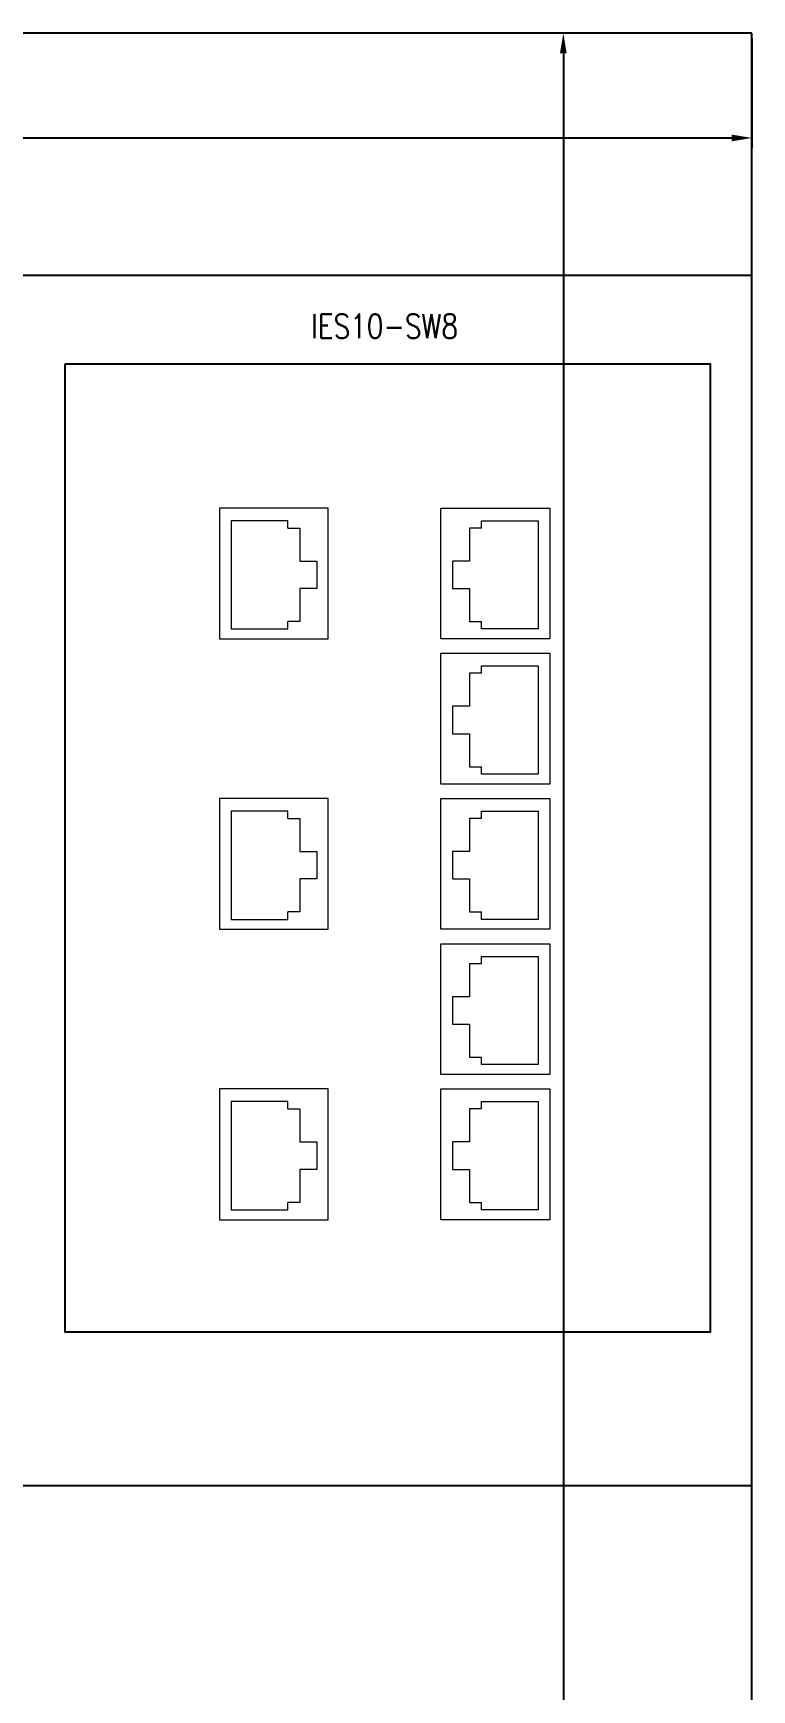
# Model space of a CAD drawing. Header units: millimetres. Extents: x -300 to 5587, y 233 to 3316.
# Drawn here: x 5398.4 to 5487.6, y 2818.4 to 3023.7 of the extents above; entities that cross this region are included whole.
import ezdxf
from ezdxf.enums import TextEntityAlignment as Align

# ---------------------------------------------------------------- set-up
doc = ezdxf.new("R2010")
doc.units = ezdxf.units.MM
doc.styles.get("Standard").update_dxf_attribs({"font": ''})
doc.styles.add('WD', font='romans.shx', dxfattribs={"width": 0.8, "bigfont": 'gbcbig.shx'})
doc.styles.get('Standard').set_extended_font_data('SimSun')
doc.dimstyles.new('ISO-25', dxfattribs={"dimtxt": 2.5, "dimasz": 2.5, "dimexe": 1.25, "dimexo": 0.625, "dimtad": 1, "dimtxsty": 'Standard', "dimcen": 2.5, "dimadec": 0, "dimazin": 0, "dimtfac": 1, "dimtmove": 0, "dimatfit": 3, "dimfxl": 1, "dimarcsym": 0})

# ---------------------------------------------------------------- blocks, each defined once
blk = doc.blocks.new('*D62')
at = {"color": 0, "lineweight": -2, "transparency": 16777216}
for p, q in [((4187.59, 3023.09), (4187.59, 3009.47)), ((5487.59, 3023.09), (5487.59, 3009.47)), ((4190.09, 3010.72), (5485.09, 3010.72))]:
    blk.add_line(p, q, dxfattribs=at)
at = {"color": 0, "transparency": 16777216}
for points in [[(4190.09, 3011.13), (4190.09, 3010.3), (4187.59, 3010.72)], [(5485.09, 3010.3), (5485.09, 3011.13), (5487.59, 3010.72)]]:
    blk.add_solid(points, dxfattribs=at)
at = {"layer": 'Defpoints', "color": 0, "transparency": 16777216}
for p in [(4187.59, 3023.71), (5487.59, 3023.71), (5487.59, 3010.72)]:
    blk.add_point(p, dxfattribs=at)
at = {"color": 0, "transparency": 16777216, "insert": (4837.59, 3016.34), "char_height": 3, "attachment_point": 5}
blk.add_mtext('{\\H3.333333x;1300}', dxfattribs=at)
blk = doc.blocks.new('*D63')
at = {"color": 0, "lineweight": -2, "transparency": 16777216}
for p, q in [((5486.96, 3023.71), (5462.95, 3023.71)), ((5464.2, 3021.21), (5464.2, 2561.21)), ((5486.96, 2558.71), (5462.95, 2558.71))]:
    blk.add_line(p, q, dxfattribs=at)
at = {"color": 0, "transparency": 16777216}
for points in [[(5464.61, 3021.21), (5463.78, 3021.21), (5464.2, 3023.71)], [(5463.78, 2561.21), (5464.61, 2561.21), (5464.2, 2558.71)]]:
    blk.add_solid(points, dxfattribs=at)
at = {"layer": 'Defpoints', "color": 0, "transparency": 16777216}
for p in [(5487.59, 3023.71), (5464.2, 2558.71), (5487.59, 2558.71)]:
    blk.add_point(p, dxfattribs=at)
at = {"color": 0, "transparency": 16777216, "insert": (5458.57, 2791.21), "char_height": 3, "attachment_point": 5, "rotation": 90}
blk.add_mtext('{\\H3.333333x;465}', dxfattribs=at)
blk = doc.blocks.new('EDS-208A')
blk.add_lwpolyline([(-14.62, 114.46), (65.38, 114.46), (65.38, -5.54), (-14.62, -5.54)], close=True)
at = {"lineweight": 0}
for points in [[(4.51, 96.6), (4.51, 80.4), (18.01, 80.4), (18.01, 96.6)], [(45.49, 96.6), (45.49, 80.4), (31.99, 80.4), (31.99, 96.6)], [(45.49, 78.6), (45.49, 62.4), (31.99, 62.4), (31.99, 78.6)], [(4.51, 60.6), (4.51, 44.4), (18.01, 44.4), (18.01, 60.6)], [(45.49, 60.6), (45.49, 44.4), (31.99, 44.4), (31.99, 60.6)], [(45.49, 42.6), (45.49, 26.4), (31.99, 26.4), (31.99, 42.6)], [(4.51, 24.6), (4.51, 8.4), (18.01, 8.4), (18.01, 24.6)], [(45.49, 24.6), (45.49, 8.4), (31.99, 8.4), (31.99, 24.6)]]:
    blk.add_lwpolyline(points, close=True, dxfattribs=at)
for points in [[(13, 94.12), (13, 95.04), (5.95, 95.04), (5.95, 81.62), (13, 81.62), (13, 82.54)], [(37, 94.12), (37, 95.04), (44.05, 95.04), (44.05, 81.62), (37, 81.62), (37, 82.54)], [(13, 94.12), (14.47, 94.12), (14.47, 90.03)], [(37, 94.12), (35.53, 94.12), (35.53, 90.03)], [(14.47, 90.03), (16.6, 90.03), (16.6, 86.63), (14.47, 86.63)], [(35.53, 90.03), (33.4, 90.03), (33.4, 86.63), (35.53, 86.63)], [(14.47, 86.63), (14.47, 82.54), (13, 82.54)], [(35.53, 86.63), (35.53, 82.54), (37, 82.54)], [(37, 76.12), (35.53, 76.12), (35.53, 72.03)], [(37, 76.12), (37, 77.04), (44.05, 77.04), (44.05, 63.62), (37, 63.62), (37, 64.54)], [(35.53, 72.03), (33.4, 72.03), (33.4, 68.63), (35.53, 68.63)], [(35.53, 68.63), (35.53, 64.54), (37, 64.54)], [(13, 58.12), (13, 59.04), (5.95, 59.04), (5.95, 45.62), (13, 45.62), (13, 46.54)], [(13, 58.12), (14.47, 58.12), (14.47, 54.03)], [(37, 58.12), (35.53, 58.12), (35.53, 54.03)], [(37, 58.12), (37, 59.04), (44.05, 59.04), (44.05, 45.62), (37, 45.62), (37, 46.54)], [(14.47, 54.03), (16.6, 54.03), (16.6, 50.63), (14.47, 50.63)], [(35.53, 54.03), (33.4, 54.03), (33.4, 50.63), (35.53, 50.63)], [(14.47, 50.63), (14.47, 46.54), (13, 46.54)], [(35.53, 50.63), (35.53, 46.54), (37, 46.54)], [(37, 40.12), (35.53, 40.12), (35.53, 36.03)], [(37, 40.12), (37, 41.04), (44.05, 41.04), (44.05, 27.62), (37, 27.62), (37, 28.54)], [(35.53, 36.03), (33.4, 36.03), (33.4, 32.63), (35.53, 32.63)], [(35.53, 32.63), (35.53, 28.54), (37, 28.54)], [(13, 22.12), (13, 23.04), (5.95, 23.04), (5.95, 9.62), (13, 9.62), (13, 10.54)], [(37, 22.12), (37, 23.04), (44.05, 23.04), (44.05, 9.62), (37, 9.62), (37, 10.54)], [(13, 22.12), (14.47, 22.12), (14.47, 18.03)], [(37, 22.12), (35.53, 22.12), (35.53, 18.03)], [(14.47, 18.03), (16.6, 18.03), (16.6, 14.63), (14.47, 14.63)], [(35.53, 18.03), (33.4, 18.03), (33.4, 14.63), (35.53, 14.63)], [(14.47, 14.63), (14.47, 10.54), (13, 10.54)], [(35.53, 14.63), (35.53, 10.54), (37, 10.54)]]:
    blk.add_lwpolyline(points, dxfattribs=at)
at = {"lineweight": 0, "style": 'WD', "width": 0.8}
blk.add_attdef('IES10-SW8', text='', height=3, dxfattribs=at).set_placement((25, 119.14), align=Align.MIDDLE)

msp = doc.modelspace()

# ---------------------------------------------------------------- linework, layer by layer
for p, q in [((5042.833, 2993.711), (5487.585, 2993.711)), ((5042.833, 2843.711), (5487.585, 2843.711))]:
    msp.add_line(p, q)
msp.add_lwpolyline([(5487.585, 3023.711), (4187.585, 3023.711), (4187.585, 2558.711), (5487.585, 2558.711)], close=True)

# ---------------------------------------------------------------- block references
at = {"lineweight": 0}
ref = msp.add_blockref('EDS-208A', (5417.031, 2868.241), dxfattribs=at)
ref.add_attrib('EDS-208A', 'IES10-SW8', dxfattribs={"lineweight": 0, "height": 3, "style": 'WD', "width": 0.8}).set_placement((5442.031, 2987.383), align=Align.MIDDLE)

# ---------------------------------------------------------------- dimensions: what is measured, and where the dimension line sits
at = {"color": 1}
dim = msp.add_linear_dim(base=(5487.585, 3010.716), p1=(4187.585, 3023.711), p2=(5487.585, 3023.711), text='{\\H3.333333x;<>}', dimstyle='ISO-25', override={"dimtxt": 3}, dxfattribs=at)
dim.commit()
dim.dimension.update_dxf_attribs({"geometry": '*D62', "text_midpoint": (4837.585, 3010.716), "dimtype": 160})
dim = msp.add_linear_dim(base=(5464.196, 2558.711), p1=(5487.585, 3023.711), p2=(5487.585, 2558.711), angle=270, text='{\\H3.333333x;<>}', dimstyle='ISO-25', override={"dimtxt": 3}, dxfattribs=at)
dim.commit()
dim.dimension.update_dxf_attribs({"geometry": '*D63', "text_midpoint": (5464.196, 2791.211), "dimtype": 161})

doc.saveas('drawing.dxf')
